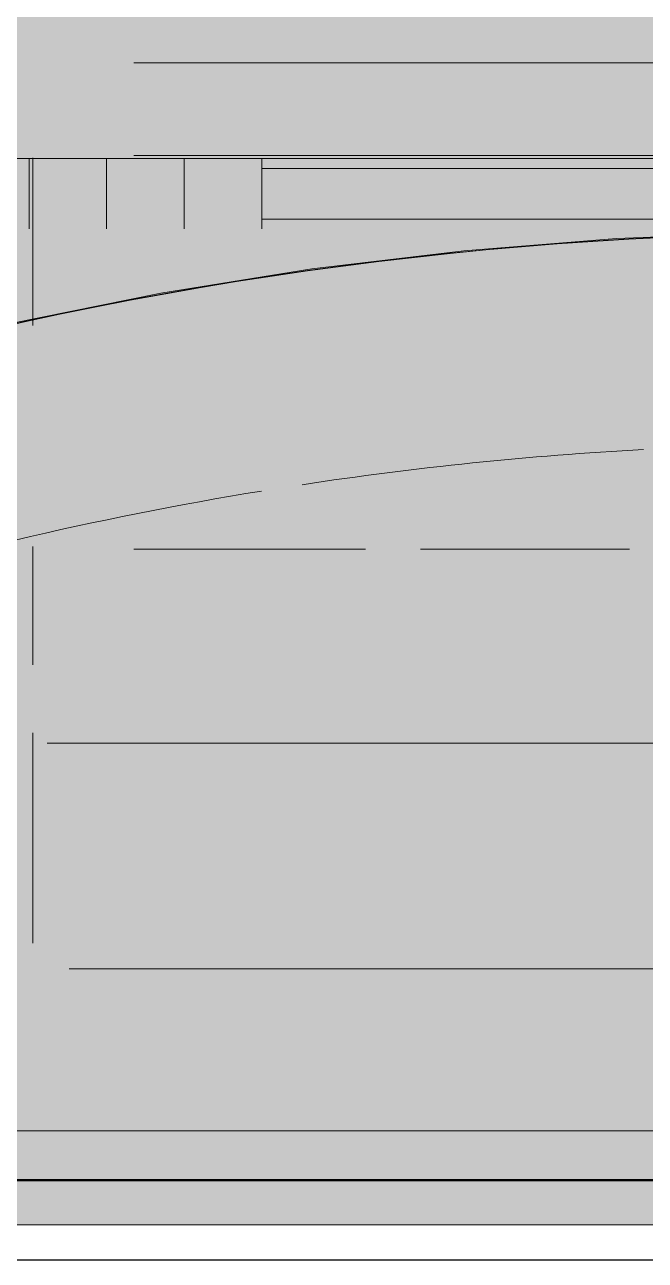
# Model space of a CAD drawing. Header units: metres. Extents: x 147 to 427, y -16 to 162.
# Drawn here: x 326.274 to 326.37, y 80.5957 to 80.7868 of the extents above; entities that cross this region are included whole.
import ezdxf

# ---------------------------------------------------------------- set-up
doc = ezdxf.new("R2010")
doc.units = ezdxf.units.M
doc.layers.add('1053_ARQ_BASE_MATADOURO_dwg', color=7, linetype='Continuous', lineweight=5, true_color=0x767676)
for name, color, linetype, lineweight in [('A-EQUIPAMENTOS', 7, 'Continuous', 5), ('A-PAREDE', 7, 'Continuous', 30), ('P-SANR-FIXT', 7, 'Continuous', 5)]:
    doc.layers.add(name, color=color, linetype=linetype, lineweight=lineweight)

# ---------------------------------------------------------------- blocks, each defined once
blk = doc.blocks.new('UT_Bacia com caixa acoplada - UT_Bacia com caixa acoplada-3640155-TÉRREO 1_20 - Dependente 1')
at = {"layer": 'P-SANR-FIXT', "color": 9, "true_color": 0xc0c0c0}
for p, q in [((-0.149999999999654, 0.1704735377197509), (0.1500000000003471, 0.1704735377196816)), ((-0.1260000000000006, 0.1704400000000009), (-0.1260000000000006, 0.1595600000000009)), ((-0.1260000000000006, 0.1704400000000009), (-0.1260000000000006, 0.1595600000000009)), ((-0.1140000000000006, 0.1595600000000009), (-0.1140000000000006, 0.1704400000000009)), ((-0.1140000000000006, 0.1595600000000009), (-0.1140000000000006, 0.1704400000000009)), ((-0.1140000000000006, 0.1704400000000009), (-0.1140000000000006, 0.1595600000000009)), ((-0.1140000000000006, 0.1704400000000009), (-0.1140000000000006, 0.1595600000000009)), ((-0.1020000000000006, 0.1704400000000009), (-0.1020000000000006, 0.1595600000000009)), ((-0.1020000000000006, 0.1704400000000009), (-0.1020000000000006, 0.1595600000000009)), ((-0.1020000000000006, 0.1595600000000009), (-0.1020000000000006, 0.1704400000000009)), ((-0.1020000000000006, 0.1595600000000009), (-0.1020000000000006, 0.1704400000000009)), ((-0.09000000000000057, 0.1595600000000009), (-0.09000000000000057, 0.1704400000000009)), ((-0.09000000000000057, 0.1595600000000009), (-0.09000000000000057, 0.1704400000000009)), ((0.0900000000002914, 0.1689100000001756), (-0.08999999999973698, 0.1689100000001756)), ((-0.09000000000000057, 0.1610900000000008), (-0.09000000000000057, 0.1689100000000008)), ((-0.09000000000000057, 0.1610900000000008), (-0.09000000000000057, 0.1689100000000008)), ((-0.08999999999973698, 0.1610900000001999), (0.0900000000002914, 0.1610900000001999)), ((-0.1649999999999998, 0.01249999999999924), (0.165, 0.01249999999999924)), ((0.165, 0.01245945945945865), (-0.1649999999999999, 0.01245945945945865)), ((-0.1649999999996333, 0.01229811905167644), (0.1650000000003263, 0.01229811905167644))]:
    blk.add_line(p, q, dxfattribs=at)
at = {"layer": 'P-SANR-FIXT', "color": 254, "true_color": 0xd3d3d3}
for p, q in [((-0.1254039361196079, 0.170549498954668), (-0.1254039361194693, 0.1446237028165857)), ((-0.1198088111199219, 0.04509459459459392), (0.1199188116888084, 0.04509459459459393)), ((-0.1198088111199218, 0.04509459459459381), (0.1199188116888085, 0.04509459459459381))]:
    blk.add_line(p, q, dxfattribs=at)
at = {"layer": 'P-SANR-FIXT', "color": 254, "true_color": 0xe9e9e9}
for p, q in [((-0.1254039361194693, 0.1104427180020033), (-0.1254039361194693, 0.09214260642064966)), ((-0.1254039361194693, 0.08160507972358629), (-0.1254039361193307, 0.04905742413914541)), ((0.1199188116888084, 0.04509459459459393), (-0.1198088111199219, 0.04509459459459392)), ((0.1199188116888085, 0.04509459459459381), (-0.1198088111199218, 0.04509459459459381))]:
    blk.add_line(p, q, dxfattribs=at)
at = {"layer": 'P-SANR-FIXT', "color": 254, "true_color": 0xe0e0e0}
for p, q in [((-0.1649999999996333, 0.02000242522456301), (0.08251190642336369, 0.02000242522449371)), ((-0.1239104824906244, 0.02000242522449371), (-0.1083004234522989, 0.02000242522456301))]:
    blk.add_line(p, q, dxfattribs=at)
at = {"layer": 'P-SANR-FIXT', "color": 9, "true_color": 0xc0c0c0, "flags": 128}
blk.add_lwpolyline([(0.1753658744910288, 0.1325345878290856), (0.1526089801759543, 0.1390949596619823), (0.129607944047264, 0.1447400508453937), (0.1063995628564608, 0.1494608304374629), (0.08302096506251001, 0.1532497461980742), (0.05950955143444699, 0.1561007366702537), (0.03590293521875756, 0.158009240877254), (0.01223888196564731, 0.1589722056196572), (-0.011444750887806, 0.1589880903591926), (-0.03511007458128479, 0.1580568696837929), (-0.05871922964490114, 0.1561800333476513), (-0.08223444646740317, 0.1533605838888447), (-0.1056181057178739, 0.1496030318247302), (-0.1288327985299962, 0.1449133884373818), (-0.1518413863471466, 0.1392991561555819), (-0.1746070603375298, 0.1327693165533961), (-0.175365874490613, 0.1325345878291549)], dxfattribs=at)
at = {"layer": 'P-SANR-FIXT', "color": 254, "true_color": 0xe0e0e0, "flags": 128}
blk.add_lwpolyline([(-0.1213221542356063, 0.02000242522456301), (-0.1283807902789366, 0.02000242522449371), (-0.1351368343957711, 0.02000242522449371), (-0.1415794783564376, 0.02000242522449371)], dxfattribs=at)
at = {"layer": 'P-SANR-FIXT', "color": 9, "true_color": 0xc0c0c0}
for centre, radius, start, end in [((1.624300693947589e-15, -0.4330317257974887), 0.5919690886741392, 72.77283756524945, 107.2271624347516), ((1.658140291738164e-15, -0.4330317257974888), 0.5919285481335987, 72.77283756524913, 107.2271624347512)]:
    blk.add_arc(centre, radius, start, end, dxfattribs=at)
at = {"layer": 'P-SANR-FIXT', "color": 254, "true_color": 0xd3d3d3}
for radius, start, end in [(0.5593339535390044, 93.17209744548776, 98.61358121737537), (0.5593339535390045, 93.1720974454881, 98.6135812173757), (0.5593339535390044, 99.26446544750017, 107.2271624347509), (0.5593339535390046, 99.26446544750053, 107.2271624347513)]:
    blk.add_arc((1.632760593395233e-15, -0.4330317257974887), radius, start, end, dxfattribs=at)
at = {"layer": 'P-SANR-FIXT', "color": 254, "true_color": 0xe9e9e9}
for radius, start, end in [(0.5593339535390042, 93.17209744548816, 98.61358121737574), (0.5593339535390042, 93.17209744548849, 98.6135812173761), (0.559333953539004, 99.26446544750054, 107.2271624347513), (0.5593339535390041, 99.2644654475009, 107.2271624347516)]:
    blk.add_arc((1.632760593395233e-15, -0.4330317257974887), radius, start, end, dxfattribs=at)
blk = doc.blocks.new('1053_ARQ_BASE_MATADOURO_dwg_acoplada-V140-TÉRREO 1_20 - Dependente 1')
at = {"layer": 'A-EQUIPAMENTOS', "true_color": 0xe2e2e2}
blk.add_hatch(color=254, dxfattribs=at).paths.add_polyline_path([(0.1997697473786175, -0.005489754939364684), (0.1932022283705414, -0.5155492434613078), (0.164493258174427, -0.5792546615227737), (0.1301240513132656, -0.6172043944302221), (0.06636057288050652, -0.6526861470419617), (-0.004604764543621423, -0.6649615169416235), (-0.0926122259147749, -0.6426360565501149), (-0.1350053938469901, -0.613463687302188), (-0.1883187893495029, -0.5364160793741592), (-0.200244127194968, -0.489656113777905), (-0.2002302685026036, -0.005489825880433273)])
at = {"layer": 'A-EQUIPAMENTOS', "color": 253, "true_color": 0xaaaaaa, "flags": 128}
blk.add_lwpolyline([(-0.2002302526214302, -0.4897107035870771), (-0.2002302526214302, -0.1278460692936176), (-0.2043315815942573, -0.1278460692935483), (-0.2043315815942573, -0.09503543751148591), (-0.2002302526214302, -0.09503543751148591), (-0.2002302526214302, -0.005489754939295381), (-0.175818275847182, -0.005489754939295381), (-0.1743064813424491, -0.005489754939295381), (-0.1722558168561049, -0.005489754939364684), (-0.1700770061750111, -0.005489754939295381), (-0.1626860492530726, -0.005489754939226077), (0, -0.005489754939364684), (0.1640531589108665, -0.005489754939295381), (0.1715111766026566, -0.005489754939364684), (0.1977190828921346, -0.005489754939295381), (0.1997697473786175, -0.005489754939364684), (0.1997697473786175, -0.007251202221353378), (0.1997697473784789, -0.009217759092266352), (0.1997697473784789, -0.04729906910646114)], dxfattribs=at)
at = {"layer": 'A-EQUIPAMENTOS', "color": 254, "true_color": 0xd5d5d5, "flags": 128}
for points in [[(-0.1097812759391134, -0.1709100235076092), (-0.02426911381698374, -0.1709100235076785), (-0.0002302526214756654, -0.1709100235076785), (0.02380860857403241, -0.1709100235076092), (0.1097812744903931, -0.1709100235076092)], [(-0.1097812759357868, -0.1852646749123655), (-0.02455666162104863, -0.1852646749123655), (-0.0002302526213370584, -0.1852646749123655), (0.0240961563782359, -0.1852646749122961), (0.1097812744939969, -0.1852646749123655)]]:
    blk.add_lwpolyline(points, dxfattribs=at)
blk = doc.blocks.new('1053_ARQ_BASE_MATADOURO_dwg_A$C51235BF3-4039629-TÉRREO 1_20 - Dependente 1')
at = {"layer": 'A-EQUIPAMENTOS', "color": 254, "true_color": 0xeaeaea}
blk.add_line((0.3749260433248598, 0.03033174574375153), (0.3883622046792227, 0.03033174574375153), dxfattribs=at)
at = {"layer": 'A-EQUIPAMENTOS', "color": 254, "true_color": 0xe1e1e1}
for p, q in [((0.3883622046792227, 0.03033174574375153), (0.4769293878999512, 0.03033174574375153)), ((0.3883621993654528, 0.0003317482769489289), (0.4241895133722199, 0.0003317482769489289)), ((0.4326755765581426, 0.0003317482769489289), (0.4650199318244018, 0.0003317482769489289))]:
    blk.add_line(p, q, dxfattribs=at)
blk = doc.blocks.new('1053_ARQ_BASE_MATADOURO_dwg_arq geral tgov-4039641-TÉRREO 1_20 - Dependente 1')
at = {"layer": 'A-PAREDE', "color": 253, "true_color": 0xaaaaaa, "flags": 128}
blk.add_lwpolyline([(28.29822966561187, -2.590337723493576), (26.29822966561187, -2.590337723493576), (26.29822966561187, -0.6403377242386341), (26.34822966565844, -0.6403377242386341), (26.34822966565844, -0.49033772200346), (26.09822966565844, -0.49033772200346), (26.09822966565844, -0.6403377242386341), (26.148229665705, -0.6403377242386341), (26.148229665705, -2.590337723493576), (24.19822966551874, -2.590337723493576)], dxfattribs=at)
at = {"extrusion": (0, 0, -1), "zscale": -1}
for name, p, rotation in [('1053_ARQ_BASE_MATADOURO_dwg_acoplada-V140-TÉRREO 1_20 - Dependente 1', (-27.79890577413606, -2.590337812900723), 179.9999898619997), ('1053_ARQ_BASE_MATADOURO_dwg_A$C51235BF3-4039629-TÉRREO 1_20 - Dependente 1', (-27.30076227930838, -2.480006044730721), 180)]:
    blk.add_blockref(name, p, dxfattribs=dict(at, rotation=rotation))
blk = doc.blocks.new('1053_ARQ_BASE_MATADOURO_dwg-3625622-TÉRREO 1_20 - Dependente 1')
blk.add_blockref('1053_ARQ_BASE_MATADOURO_dwg_arq geral tgov-4039641-TÉRREO 1_20 - Dependente 1', (130.2097949645677, 83.1860339743535))

msp = doc.modelspace()

# ---------------------------------------------------------------- block references
at = {"layer": '1053_ARQ_BASE_MATADOURO_dwg', "color": 253, "true_color": 0xaaaaaa}
msp.add_blockref('1053_ARQ_BASE_MATADOURO_dwg-3625622-TÉRREO 1_20 - Dependente 1', (168.3919546120403, 0), dxfattribs=at)
at = {"layer": 'P-SANR-FIXT', "color": 9, "true_color": 0xc0c0c0, "rotation": 1.010198601586461e-05}
msp.add_blockref('UT_Bacia com caixa acoplada - UT_Bacia com caixa acoplada-3640155-TÉRREO 1_20 - Dependente 1', (326.4006553499801, 80.59569628982646), dxfattribs=at)

doc.saveas('drawing.dxf')
